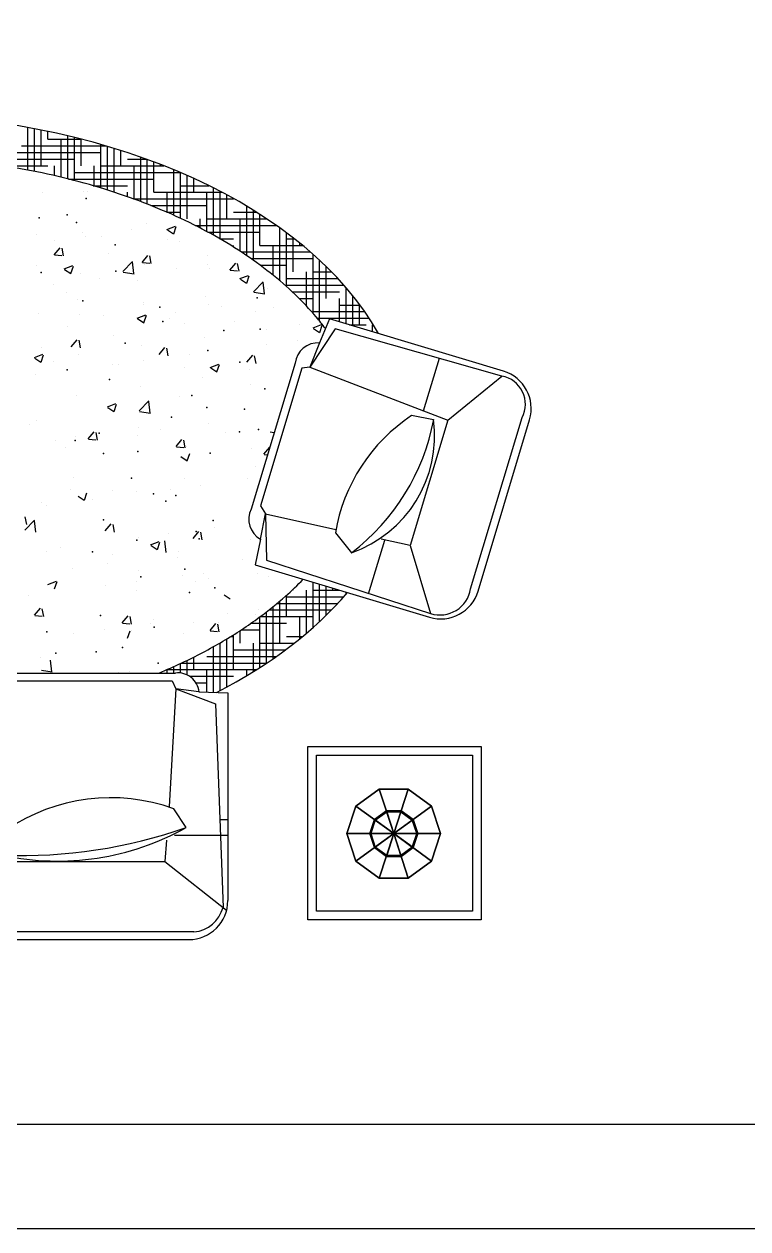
# Model space of a CAD drawing. Header units: inches. Extents: x 10.1 to 52.6, y 12.1 to 36.9.
# Drawn here: x 13.185 to 15.439, y 12.066 to 15.817 of the extents above; entities that cross this region are included whole.
import ezdxf

# ---------------------------------------------------------------- set-up
doc = ezdxf.new("R2010")
doc.units = ezdxf.units.IN
doc.header["$MEASUREMENT"] = 0
doc.layers.add('02', color=2, linetype='Continuous')
doc.layers.add('kadrbm', color=4, linetype='Continuous')

# ---------------------------------------------------------------- blocks, each defined once
blk = doc.blocks.new('kadrbm')
at = {"layer": 'kadrbm', "color": 4}
blk.add_lwpolyline([(0, 0), (0, 24.7972), (21, 24.7972), (21, 0), (0, 0)], close=True, dxfattribs=at)
blk.add_lwpolyline([(20.6631, 0.3257), (20.6631, 24.4603), (0.3369, 24.4603), (0.3369, 0.3257), (20.6631, 0.3257)], dxfattribs=at)

msp = doc.modelspace()

# ---------------------------------------------------------------- linework, layer by layer
at = {"layer": '02'}
for p, q in [((13.1976, 15.3626), (13.1976, 15.4948)), ((13.2183, 15.3586), (13.2183, 15.491)), ((13.2389, 15.3759), (13.2389, 15.487)), ((13.2596, 15.4585), (13.2596, 15.4828)), ((13.2596, 15.4585), (13.3647, 15.4585)), ((13.3008, 15.3404), (13.3008, 15.4585)), ((13.3215, 15.3353), (13.3215, 15.4691)), ((13.3421, 15.33), (13.3421, 15.4641)), ((13.3627, 15.3759), (13.3627, 15.459)), ((13.0945, 15.4172), (13.4247, 15.4172)), ((13.177, 15.4378), (13.44, 15.4378)), ((13.4247, 15.3067), (13.4247, 15.4423)), ((13.4453, 15.3003), (13.4453, 15.4363)), ((13.4659, 15.2937), (13.4659, 15.4301)), ((13.4866, 15.3759), (13.4866, 15.4236)), ((13.0119, 15.3966), (13.3421, 15.3966)), ((13.5072, 15.3966), (13.5664, 15.3966)), ((13.5485, 15.2646), (13.5485, 15.4029)), ((13.5691, 15.2566), (13.5691, 15.3956)), ((13.5898, 15.2934), (13.5898, 15.3879)), ((13.6104, 15.3759), (13.6104, 15.3801)), ((13.1214, 15.3759), (13.2596, 15.3759)), ((13.2802, 15.3452), (13.2802, 15.3759)), ((13.2997, 15.3571), (13.2997, 15.3571)), ((13.3421, 15.3553), (13.6712, 15.3553)), ((13.404, 15.3129), (13.404, 15.3759)), ((13.4247, 15.3759), (13.621, 15.3759)), ((13.5278, 15.2722), (13.5278, 15.3759)), ((13.6517, 15.2219), (13.6517, 15.3635)), ((13.6723, 15.2124), (13.6723, 15.3548)), ((13.6929, 15.2108), (13.6929, 15.3458)), ((13.3241, 15.3346), (13.5898, 15.3346)), ((13.4002, 15.314), (13.5072, 15.314)), ((13.6723, 15.314), (13.7611, 15.314)), ((13.7136, 15.2934), (13.7136, 15.3366)), ((13.7755, 15.1597), (13.7755, 15.3068)), ((13.2414, 15.2914), (13.2414, 15.2914)), ((13.3719, 15.2946), (13.3719, 15.2946)), ((13.3814, 15.2948), (13.3814, 15.2948)), ((13.5072, 15.2797), (13.5072, 15.2934)), ((13.5265, 15.2727), (13.8374, 15.2727)), ((13.5898, 15.2934), (13.8017, 15.2934)), ((13.631, 15.231), (13.631, 15.2934)), ((13.7549, 15.171), (13.7549, 15.2934)), ((13.7961, 15.148), (13.7961, 15.2963)), ((13.8168, 15.2108), (13.8168, 15.2853)), ((13.5806, 15.2521), (13.7549, 15.2521)), ((13.6301, 15.2315), (13.6723, 15.2315)), ((13.8374, 15.2315), (13.9093, 15.2315)), ((13.8787, 15.0962), (13.8787, 15.2502)), ((13.8993, 15.0819), (13.8993, 15.2377)), ((13.5652, 15.1963), (13.5652, 15.1963)), ((13.7181, 15.1902), (13.9714, 15.1902)), ((13.7342, 15.1819), (13.7342, 15.2108)), ((13.7549, 15.2108), (13.9412, 15.2108)), ((13.858, 15.1099), (13.858, 15.2108)), ((13.92, 15.1283), (13.92, 15.2247)), ((13.9406, 15.2108), (13.9406, 15.2112)), ((13.2239, 15.1635), (13.2239, 15.1635)), ((13.3673, 15.1677), (13.3673, 15.1677)), ((13.3766, 15.1571), (13.3766, 15.1571)), ((13.4273, 15.1549), (13.4273, 15.1549)), ((13.5209, 15.1761), (13.5209, 15.1761)), ((13.6303, 15.1781), (13.657, 15.1883)), ((13.6318, 15.1764), (13.6508, 15.1636)), ((13.6514, 15.1636), (13.6591, 15.1867)), ((13.7576, 15.1695), (13.92, 15.1695)), ((13.9819, 15.018), (13.9819, 15.1827)), ((14.0025, 15), (14.0025, 15.1676)), ((13.2796, 15.0991), (13.298, 15.121)), ((13.2812, 15.1446), (13.2812, 15.1446)), ((13.3083, 15.0953), (13.3039, 15.1192)), ((13.6306, 15.1463), (13.6306, 15.1463)), ((13.67, 15.1403), (13.67, 15.1403)), ((13.7945, 15.1489), (13.8374, 15.1489)), ((13.8374, 15.1231), (13.8374, 15.1283)), ((13.92, 15.1283), (14.0527, 15.1283)), ((13.9612, 15.0351), (13.9612, 15.1283)), ((14.0025, 15.1489), (14.027, 15.1489)), ((14.0231, 15.0457), (14.0231, 15.1519)), ((14.0438, 15.1283), (14.0438, 15.1355)), ((13.2807, 15.0985), (13.3034, 15.0965)), ((13.4478, 15.1022), (13.4478, 15.1022)), ((13.4933, 15.0471), (13.5229, 15.078)), ((13.5529, 15.0752), (13.5713, 15.0971)), ((13.5816, 15.0714), (13.5772, 15.0953)), ((13.7562, 15.0963), (13.7562, 15.0963)), ((13.8615, 15.1076), (14.077, 15.1076)), ((13.8921, 15.087), (14.0851, 15.087)), ((14.0851, 14.9168), (14.0851, 15.1006)), ((14.1057, 14.8923), (14.1057, 15.0818)), ((13.2256, 15.064), (13.2256, 15.064)), ((13.3102, 15.0552), (13.3369, 15.0655)), ((13.3117, 15.0535), (13.3307, 15.0408)), ((13.3313, 15.0408), (13.339, 15.0638)), ((13.3626, 15.0409), (13.3626, 15.0409)), ((13.4944, 15.0452), (13.5283, 15.04)), ((13.5273, 15.0404), (13.5231, 15.0766)), ((13.5539, 15.0746), (13.5767, 15.0726)), ((13.5605, 15.0695), (13.5605, 15.0695)), ((13.6613, 15.0575), (13.6613, 15.0575)), ((13.7567, 15.0701), (13.7567, 15.0701)), ((13.7613, 15.0567), (13.7613, 15.0567)), ((13.8262, 15.0513), (13.8445, 15.0732)), ((13.8272, 15.0507), (13.85, 15.0487)), ((13.8549, 15.0475), (13.8505, 15.0714)), ((13.9208, 15.0664), (14.0025, 15.0664)), ((14.0644, 14.9396), (14.0644, 15.0457)), ((14.0851, 15.0457), (14.1428, 15.0457)), ((14.1263, 14.9632), (14.1263, 15.0622)), ((13.2764, 15.0069), (13.2764, 15.0069)), ((13.4207, 15.0259), (13.4207, 15.0259)), ((13.5391, 15.0185), (13.5391, 15.0185)), ((13.8577, 15.0247), (13.8844, 15.0349)), ((13.8592, 15.023), (13.8782, 15.0103)), ((13.8788, 15.0102), (13.8866, 15.0333)), ((13.8999, 14.984), (13.9296, 15.015)), ((13.934, 14.9773), (13.9298, 15.0135)), ((13.9975, 15.0044), (14.1811, 15.0044)), ((14.0025, 15.0251), (14.1625, 15.0251)), ((13.3169, 14.9804), (13.3169, 14.9804)), ((13.7515, 14.9695), (13.7515, 14.9695)), ((13.901, 14.9822), (13.9349, 14.9769)), ((13.944, 14.9939), (13.944, 14.9939)), ((14.0202, 14.9838), (14.1676, 14.9838)), ((14.1882, 14.8838), (14.1882, 14.9963)), ((14.2089, 14.8776), (14.2089, 14.9715)), ((13.3531, 14.9602), (13.3531, 14.9602)), ((13.5559, 14.9426), (13.5559, 14.9426)), ((13.5565, 14.9516), (13.5565, 14.9516)), ((13.7598, 14.943), (13.7598, 14.943)), ((13.8007, 14.9388), (13.8007, 14.9388)), ((13.9632, 14.9344), (13.9632, 14.9344)), ((14.0416, 14.9632), (14.0851, 14.9632)), ((14.0438, 14.961), (14.0438, 14.9632)), ((14.1676, 14.89), (14.1676, 14.9632)), ((14.1676, 14.9425), (14.2312, 14.9425)), ((14.2295, 14.8806), (14.2295, 14.9448)), ((13.23, 14.9176), (13.23, 14.9176)), ((13.358, 14.9141), (13.358, 14.9141)), ((13.4334, 14.909), (13.4334, 14.909)), ((13.5376, 14.9018), (13.5643, 14.9121)), ((13.5391, 14.9002), (13.5581, 14.8874)), ((13.5587, 14.8874), (13.5664, 14.9104)), ((13.5611, 14.9073), (13.5611, 14.9073)), ((13.6368, 14.9004), (13.6368, 14.9004)), ((13.6564, 14.9198), (13.6564, 14.9198)), ((13.8402, 14.8918), (13.8402, 14.8918)), ((13.9068, 14.9233), (13.9068, 14.9233)), ((14.0851, 14.9219), (14.2461, 14.9219)), ((14.0984, 14.9013), (14.2601, 14.9013)), ((14.136, 14.8995, 0.0107), (14.1056, 14.8245, 0.0107)), ((14.6781, 14.7367, 0.0107), (14.136, 14.8995, 0.0107)), ((13.3204, 14.8756), (13.3204, 14.8756)), ((13.6846, 14.8852), (13.6846, 14.8852)), ((13.9393, 14.867), (13.9393, 14.867)), ((14.0436, 14.8832), (14.0436, 14.8832)), ((14.154, 14.8688, 0.0107), (14.0751, 14.749, 0.0107)), ((14.0852, 14.8713), (14.1118, 14.8815)), ((14.0867, 14.8696), (14.1056, 14.8569)), ((14.1063, 14.8568), (14.114, 14.8799)), ((14.6733, 14.7209, 0.0107), (14.154, 14.8688, 0.0107)), ((14.199, 14.8806), (14.2502, 14.8806)), ((14.2708, 14.859), (14.2708, 14.8806)), ((13.3325, 14.8126), (13.3509, 14.8344)), ((13.3612, 14.8088), (13.3568, 14.8326)), ((13.4624, 14.847), (13.4624, 14.847)), ((13.5513, 14.8158), (13.5513, 14.8158)), ((13.7469, 14.8426), (13.7469, 14.8426)), ((13.9411, 14.8202), (13.9411, 14.8202)), ((14.0365, 14.8328), (14.0365, 14.8328)), ((14.1056, 14.8245, 0.0107), (14.0751, 14.749, 0.0107)), ((13.2175, 14.7789), (13.2442, 14.7892)), ((13.219, 14.7773), (13.238, 14.7645)), ((13.2386, 14.7645), (13.2463, 14.7875)), ((13.2402, 14.8089), (13.2402, 14.8089)), ((13.3534, 14.7872), (13.3534, 14.7872)), ((13.6058, 14.7887), (13.6241, 14.8105)), ((13.6345, 14.7848), (13.6301, 14.8087)), ((13.7005, 14.7885), (13.7005, 14.7885)), ((13.879, 14.7647), (13.8974, 14.7866)), ((13.9078, 14.7609), (13.9033, 14.7848)), ((14.4294, 14.613, 0.0107), (14.4789, 14.7775, 0.0107)), ((13.2773, 14.7665), (13.2773, 14.7665)), ((13.4608, 14.757), (13.4608, 14.757)), ((13.4807, 14.7579), (13.4807, 14.7579)), ((13.5562, 14.7696), (13.5562, 14.7696)), ((13.684, 14.7493), (13.684, 14.7493)), ((13.765, 14.7484), (13.7917, 14.7587)), ((13.7665, 14.7468), (13.7855, 14.734)), ((13.7861, 14.734), (13.7939, 14.757)), ((13.8874, 14.7408), (13.8874, 14.7408)), ((14.0293, 14.7615, 0.0107), (13.8928, 14.3074, 0.0107)), ((14.05, 14.7462, 0.0107), (13.9212, 14.3173, 0.0107)), ((14.0751, 14.749, 0.0107), (14.05, 14.7462, 0.0107)), ((14.0751, 14.749, 0.0107), (14.5052, 14.5836, 0.0107)), ((13.2202, 14.7253), (13.2202, 14.7253)), ((13.7423, 14.7158), (13.7423, 14.7158)), ((14.5052, 14.5836, 0.0107), (14.6733, 14.7209, 0.0107)), ((13.5466, 14.689), (13.5466, 14.689)), ((13.8911, 14.696), (13.8911, 14.696)), ((13.3487, 14.6604), (13.3487, 14.6604)), ((13.4449, 14.6255), (13.4716, 14.6358)), ((13.466, 14.6111), (13.4737, 14.6341)), ((13.5438, 14.6129), (13.5735, 14.6438)), ((13.5779, 14.6062), (13.5736, 14.6424)), ((13.6689, 14.6579), (13.6689, 14.6579)), ((13.4464, 14.6239), (13.4654, 14.6111)), ((13.4467, 14.6197), (13.4467, 14.6197)), ((13.5449, 14.611), (13.5788, 14.6058)), ((14.4608, 14.5856, 0.0107), (14.3922, 14.5983, 0.0107)), ((14.5759, 14.0589, 0.0107), (14.7362, 14.5923, 0.0107)), ((13.2031, 14.5718), (13.2031, 14.5718)), ((13.2245, 14.5816), (13.2245, 14.5816)), ((13.542, 14.5622), (13.542, 14.5622)), ((13.6098, 14.5547), (13.6098, 14.5547)), ((13.7602, 14.5742), (13.7602, 14.5742)), ((14.5052, 14.5836, 0.0107), (14.388, 14.1935, 0.0107)), ((14.5992, 14.0519, 0.0107), (14.7595, 14.5853, 0.0107)), ((13.2834, 14.5207), (13.2834, 14.5207)), ((13.3441, 14.5336), (13.3441, 14.5336)), ((13.3854, 14.526), (13.4037, 14.5479)), ((13.3864, 14.5253), (13.4092, 14.5233)), ((13.4141, 14.5222), (13.4097, 14.5461)), ((13.538, 14.5361), (13.538, 14.5361)), ((13.6586, 14.5021), (13.677, 14.524)), ((13.6873, 14.4983), (13.6829, 14.5221)), ((13.8132, 14.5461), (13.8132, 14.5461)), ((13.9515, 14.548), (13.9645, 14.546)), ((13.3158, 14.4979), (13.3158, 14.4979)), ((13.6597, 14.5014), (13.6824, 14.4994)), ((13.6902, 14.5035), (13.6902, 14.5035)), ((13.6934, 14.4577), (13.7011, 14.4807)), ((13.8936, 14.4949), (13.8936, 14.4949)), ((13.9319, 14.4782), (13.9503, 14.5)), ((13.9329, 14.4775), (13.9437, 14.4766)), ((13.6738, 14.4705), (13.6928, 14.4577)), ((13.9057, 14.4409), (13.9057, 14.4409)), ((13.3395, 14.4068), (13.3395, 14.4068)), ((13.6835, 14.4027), (13.6835, 14.4027)), ((13.3307, 14.3696), (13.3307, 14.3696)), ((13.4613, 14.3646), (13.4613, 14.3646)), ((13.6404, 14.3694), (13.6404, 14.3694)), ((13.7358, 14.382), (13.7358, 14.382)), ((13.8801, 14.401), (13.8801, 14.401)), ((13.3537, 14.3476), (13.3727, 14.3348)), ((13.3733, 14.3348), (13.381, 14.3578)), ((13.3998, 14.3377), (13.3998, 14.3377)), ((13.534, 14.361), (13.534, 14.361)), ((13.2391, 14.3265), (13.2391, 14.3265)), ((13.2555, 14.3187), (13.2555, 14.3187)), ((13.9212, 14.3173, 0.0107), (13.9376, 14.2926, 0.0107)), ((13.9213, 14.2131, 0.0107), (13.9376, 14.2926, 0.0107)), ((13.9376, 14.2926, 0.0107), (14.1565, 14.2438, 0.0107)), ((13.9376, 14.2926, 0.0107), (13.9401, 14.1484, 0.0107)), ((13.1877, 14.2418), (13.2174, 14.2727)), ((13.1936, 14.2595), (13.1892, 14.2834)), ((13.2218, 14.235), (13.2175, 14.2712)), ((13.4382, 14.2394), (13.4566, 14.2613)), ((13.4669, 14.2356), (13.4625, 14.2595)), ((13.5402, 14.2191), (13.5402, 14.2191)), ((13.6356, 14.2317), (13.6356, 14.2317)), ((13.7115, 14.2155), (13.7299, 14.2374)), ((13.7402, 14.2117), (13.7358, 14.2356)), ((13.7799, 14.2507), (13.7799, 14.2507)), ((14.1547, 14.2334, 0.0107), (14.2048, 14.1714, 0.0107)), ((13.2996, 14.1875), (13.2996, 14.1875)), ((13.5796, 14.1959), (13.6063, 14.2061)), ((13.5811, 14.1942), (13.6001, 14.1814)), ((13.6007, 14.1814), (13.6084, 14.2044)), ((13.6284, 14.172), (13.6242, 14.2082)), ((13.89, 14.2135), (13.89, 14.2135)), ((13.9213, 14.2131, 0.0107), (13.905, 14.1336, 0.0107)), ((14.2582, 14.0431, 0.0107), (14.3086, 14.2107, 0.0107)), ((14.388, 14.1935, 0.0107), (14.2973, 14.2132, 0.0107)), ((14.388, 14.1935, 0.0107), (14.4514, 13.9823, 0.0107)), ((13.2565, 14.1749), (13.2565, 14.1749)), ((13.4599, 14.1663), (13.4599, 14.1663)), ((13.6632, 14.1577), (13.6632, 14.1577)), ((13.6678, 14.1754), (13.6678, 14.1754)), ((13.8666, 14.1491), (13.8666, 14.1491)), ((13.9401, 14.1484, 0.0107), (14.4514, 13.9823, 0.0107)), ((13.3368, 14.1237), (13.3368, 14.1237)), ((13.4456, 14.1373), (13.4456, 14.1373)), ((13.5402, 14.1151), (13.5402, 14.1151)), ((13.7436, 14.1065), (13.7436, 14.1065)), ((13.905, 14.1336, 0.0107), (14.4478, 13.9705, 0.0107)), ((13.9115, 14.106), (13.9115, 14.106)), ((13.9203, 14.1321), (13.9203, 14.1321)), ((13.2595, 14.073), (13.2862, 14.0832)), ((13.2806, 14.0585), (13.2883, 14.0815)), ((13.44, 14.0689), (13.44, 14.0689)), ((13.5354, 14.0814), (13.5354, 14.0814)), ((13.6796, 14.1004), (13.6796, 14.1004)), ((13.7191, 14.0816), (13.7191, 14.0816)), ((13.7591, 14.0917), (13.7591, 14.0917)), ((13.947, 14.0979), (13.947, 14.0979)), ((14.0851, 13.9383), (14.0851, 14.0795)), ((14.1057, 13.9571), (14.1057, 14.0733)), ((14.1263, 13.9767), (14.1263, 14.0671)), ((13.1994, 14.0372), (13.1994, 14.0372)), ((13.5369, 14.0536), (13.5369, 14.0536)), ((13.8086, 14.0408), (13.8275, 14.028)), ((14.0025, 13.9726), (14.0025, 14.0389)), ((14.0025, 14.0345), (14.1812, 14.0345)), ((14.0231, 14.0551), (14.0231, 14.0579)), ((14.0644, 13.9205), (14.0644, 14.0551)), ((14.0851, 14.0551), (14.1662, 14.0551)), ((14.147, 14.0551), (14.147, 14.0609)), ((14.1882, 14.0426), (14.1882, 14.0485)), ((13.2178, 13.9767), (13.2362, 13.9986)), ((13.2465, 13.9729), (13.2421, 13.9968)), ((13.9154, 13.9944), (13.9154, 13.9944)), ((13.9479, 13.9932), (14.1428, 13.9932)), ((13.9612, 13.8417), (13.9612, 14.0038)), ((13.9735, 14.0138), (14.1625, 14.0138)), ((13.9819, 13.89), (13.9819, 14.0209)), ((13.2188, 13.9761), (13.2416, 13.9741)), ((13.4911, 13.9528), (13.5095, 13.9747)), ((13.4921, 13.9522), (13.5149, 13.9502)), ((13.5198, 13.949), (13.5154, 13.9729)), ((13.5874, 13.964), (13.5874, 13.964)), ((13.7145, 13.9548), (13.7145, 13.9548)), ((13.7908, 13.9554), (13.7908, 13.9554)), ((13.82, 13.9818), (13.82, 13.9818)), ((13.9046, 13.9584), (13.9046, 13.9584)), ((13.9069, 13.9792), (13.9069, 13.9792)), ((13.92, 13.8142), (13.92, 13.9719)), ((13.9209, 13.9726), (14.0851, 13.9726)), ((13.9406, 13.8277), (13.9406, 13.9875)), ((14.0438, 13.9034), (14.0438, 13.9726)), ((13.3397, 13.9186), (13.3397, 13.9186)), ((13.4351, 13.9312), (13.4351, 13.9312)), ((13.508, 13.9051), (13.5157, 13.9281)), ((13.5188, 13.928), (13.5188, 13.928)), ((13.5794, 13.9502), (13.5794, 13.9502)), ((13.6824, 13.9203), (13.6824, 13.9203)), ((13.7644, 13.9289), (13.7827, 13.9508)), ((13.7654, 13.9282), (13.7882, 13.9263)), ((13.7931, 13.9251), (13.7887, 13.949)), ((13.8374, 13.8075), (13.8374, 13.9158)), ((13.858, 13.89), (13.858, 13.929)), ((13.8616, 13.9313), (13.92, 13.9313)), ((13.8921, 13.9519), (14.0025, 13.9519)), ((13.7755, 13.737), (13.7755, 13.8792)), ((13.7961, 13.7426), (13.7961, 13.8909)), ((13.8168, 13.7536), (13.8168, 13.9031)), ((13.8291, 13.9107), (13.8374, 13.9107)), ((13.8993, 13.8012), (13.8993, 13.89)), ((13.92, 13.89), (14.027, 13.89)), ((14.0025, 13.9107), (14.0527, 13.9107)), ((14.0231, 13.887), (14.0231, 13.89)), ((13.238, 13.844), (13.238, 13.844)), ((13.7136, 13.8075), (13.7136, 13.8464)), ((13.7549, 13.8487), (13.9714, 13.8487)), ((13.8374, 13.8694), (14, 13.8694)), ((13.2393, 13.8057), (13.2732, 13.8004)), ((13.2723, 13.8008), (13.2681, 13.837)), ((13.6301, 13.8075), (13.9093, 13.8075)), ((13.631, 13.7969), (13.631, 13.8075)), ((13.6517, 13.7969), (13.6517, 13.817)), ((13.6723, 13.7968), (13.6723, 13.8265)), ((13.6758, 13.8281), (13.9412, 13.8281)), ((13.6929, 13.7908), (13.6929, 13.8363)), ((13.7549, 13.7377), (13.7549, 13.8075)), ((13.8787, 13.7887), (13.8787, 13.8075)), ((13.1004, 13.7969, 0.0214), (13.6569, 13.7969, 0.0214)), ((13.1004, 13.7726, 0.0214), (13.6469, 13.7726, 0.0214)), ((13.4792, 13.7999), (13.4792, 13.7999)), ((13.5142, 13.8012), (13.5142, 13.8012)), ((13.6469, 13.7726, 0.0214), (13.6581, 13.7479, 0.0214)), ((13.7002, 13.7868), (13.8374, 13.7868)), ((13.7205, 13.7662), (13.7549, 13.7662)), ((13.6581, 13.7479, 0.0214), (13.6368, 13.3809, 0.0214)), ((13.7301, 13.7386, 0.0214), (13.6581, 13.7479, 0.0214)), ((13.6581, 13.7479, 0.0214), (13.7818, 13.7012, 0.0214)), ((13.7301, 13.7386, 0.0214), (13.8198, 13.7353, 0.0214)), ((13.8198, 13.7353, 0.0214), (13.8198, 13.0884, 0.0214)), ((13.7818, 13.7012, 0.0214), (13.8049, 13.0674, 0.0214)), ((13.6898, 13.3158, 0.0214), (13.6517, 13.3743, 0.0214)), ((13.8198, 13.3394, 0.0107), (13.7935, 13.3394, 0.0107)), ((13.8198, 13.2909, 0.0214), (13.6534, 13.2909, 0.0214)), ((13.6286, 13.2764, 0.0214), (13.6235, 13.2099, 0.0214)), ((11.8161, 13.2099, 0.0214), (13.6235, 13.2099, 0.0214)), ((13.6235, 13.2099, 0.0214), (13.8161, 13.0586, 0.0214)), ((13.7145, 12.9912, 0.0214), (13.0842, 12.9912, 0.0214)), ((11.7413, 12.9669, 0.0214), (13.6983, 12.9669, 0.0214))]:
    msp.add_line(p, q, dxfattribs=at)
at = {"layer": '02', "elevation": -0.0855}
for points in [[(14.6088, 13.0281), (14.0688, 13.0281), (14.0688, 13.5681), (14.6088, 13.5681)], [(14.5818, 13.0551), (14.0958, 13.0551), (14.0958, 13.5411), (14.5818, 13.5411)]]:
    msp.add_lwpolyline(points, close=True, dxfattribs=at)
at = {"layer": '02'}
for centre, radius, start, end in [((14.1002, 14.7533, 0.0107), 0.0714, 85.6345, 173.3662), ((14.6585, 14.634, 0.0107), 0.0881, 331.7591, 80.3399), ((14.643, 14.6203, 0.0107), 0.1215, 343.291, 73.291), ((14.6947, 14.1417, 0.0107), 0.5478, 123.5224, 170.3555), ((13.7967, 14.7099, 0.0107), 0.6757, 307.16, 349.4025), ((14.0782, 14.5359, 0.0107), 0.3858, 289.1549, 7.4076), ((13.9565, 14.2752, 0.0107), 0.0714, 153.1859, 240.4222), ((14.4828, 14.0869, 0.0107), 0.1215, 253.2761, 343.2761), ((14.4805, 14.0743, 0.0107), 0.0966, 252.4295, 350.7924), ((13.6645, 13.7312, 0.0214), 0.0661, 6.4251, 96.5821), ((13.4556, 12.8309, 0.0214), 0.5777, 70.1536, 124.2066), ((13.2913, 14.0247, 0.0214), 0.8132, 257.8752, 299.3452), ((13.1773, 14.7772, 0.0214), 1.5486, 267.8955, 289.3249), ((13.6983, 13.0884, 0.0214), 0.1215, 270, 0), ((13.7058, 13.0932, 0.0214), 0.1024, 274.8861, 345.3806)]:
    msp.add_arc(centre, radius, start, end, dxfattribs=at)
for start_param, end_param in [(3.47647, 5.868745), (8.545698, 8.941699)]:
    msp.add_ellipse((12.7345, 14.5195), major_axis=(-1.6461, 0), ratio=0.617501, start_param=start_param, end_param=end_param, dxfattribs=at)
for points, knots in [([(14.1237, 14.8692), (14.1146, 14.8814), (14.105, 14.8935), (14.0749, 14.9291), (14.053, 14.9524), (14.0054, 14.9982), (13.9797, 15.0206), (13.9247, 15.0641), (13.8954, 15.0853), (13.8334, 15.1262), (13.8007, 15.1459), (13.7322, 15.1836), (13.6964, 15.2015), (13.622, 15.2355), (13.5834, 15.2515), (13.5038, 15.2813), (13.4628, 15.2952), (13.3786, 15.3206), (13.3355, 15.3322), (13.2477, 15.3529), (13.2029, 15.3621), (13.1121, 15.3778), (13.066, 15.3844), (12.9731, 15.3951), (12.9262, 15.3991), (12.8319, 15.4045), (12.7846, 15.4059), (12.6899, 15.406), (12.6425, 15.4047), (12.5483, 15.3995), (12.5013, 15.3956), (12.4083, 15.3851), (12.3622, 15.3786), (12.2713, 15.3631), (12.2265, 15.354), (12.1385, 15.3335), (12.0953, 15.322), (12.011, 15.2967), (11.9699, 15.283), (11.8901, 15.2533), (11.8514, 15.2373), (11.7768, 15.2035), (11.7409, 15.1856), (11.6722, 15.1481), (11.6394, 15.1285), (11.5771, 15.0877), (11.5477, 15.0666), (11.4924, 15.0231), (11.4666, 15.0007), (11.4255, 14.9616), (11.4093, 14.945), (11.3942, 14.9283)], [3.576082, 3.576082, 3.576082, 3.576082, 3.622153, 3.622153, 3.712863, 3.712863, 3.803572, 3.803572, 3.894281, 3.894281, 3.984991, 3.984991, 4.0757, 4.0757, 4.166409, 4.166409, 4.257118, 4.257118, 4.347828, 4.347828, 4.438537, 4.438537, 4.529246, 4.529246, 4.619955, 4.619955, 4.710665, 4.710665, 4.801374, 4.801374, 4.892083, 4.892083, 4.982793, 4.982793, 5.073502, 5.073502, 5.164211, 5.164211, 5.25492, 5.25492, 5.34563, 5.34563, 5.436339, 5.436339, 5.527048, 5.527048, 5.617757, 5.617757, 5.708467, 5.708467, 5.773328, 5.773328, 5.773328, 5.773328]), ([(13.6052, 13.7969), (13.6295, 13.807), (13.6532, 13.8175), (13.7212, 13.8495), (13.764, 13.872), (13.8447, 13.9195), (13.8826, 13.9445), (13.9469, 13.9917), (13.9741, 14.0136), (14.0188, 14.0533), (14.0371, 14.0709), (14.0543, 14.0886)], [8.4475489, 8.4475489, 8.4475489, 8.4475489, 8.5047003, 8.5047003, 8.6154093, 8.6154093, 8.7261182, 8.7261182, 8.8168275, 8.8168275, 8.8863821, 8.8863821, 8.8863821, 8.8863821])]:
    msp.add_open_spline(points, degree=3, knots=knots, dxfattribs=at)
for p in [(13.3787, 15.2736), (13.232, 15.2139), (13.3199, 15.2237), (13.3492, 15.1993), (13.4689, 15.1294), (13.2389, 15.0438), (13.4714, 15.048), (13.911, 14.965), (13.3688, 14.9552), (13.6086, 14.9357), (13.6179, 14.8917), (13.807, 14.8636), (13.9208, 14.8673), (13.5007, 14.8234), (13.7574, 14.8005), (13.3199, 14.7404), (13.8573, 14.7648), (13.4518, 14.7111), (13.9355, 14.6818), (13.7078, 14.6608), (13.6447, 14.5932), (13.7547, 14.6233), (13.872, 14.6184), (13.9159, 14.5549), (13.3444, 14.5207), (13.4193, 14.5436), (13.8566, 14.5481), (13.4328, 14.4806), (13.5398, 14.4866), (13.7645, 14.4817), (13.5202, 14.4036), (13.5886, 14.3548), (13.6267, 14.3319), (13.6582, 14.3499), (13.4328, 14.2733), (13.7742, 14.2718), (13.7214, 14.2372), (13.7304, 14.2147), (13.5365, 14.2102), (13.3981, 14.1741), (13.6863, 14.1204), (13.5495, 14.096), (13.701, 14.0472), (13.7791, 14.0619), (13.4238, 13.9759), (13.2564, 13.9252), (13.5906, 13.9398), (13.284, 13.8587), (13.4102, 13.8632), (13.4914, 13.8768), (13.6033, 13.8275)]:
    msp.add_point(p, dxfattribs=at)
for points in [[(14.2915, 13.4358, 0.0279), (14.2915, 13.4358, 0.0214), (14.2186, 13.3828, 0.0214), (14.2186, 13.3828, 0.0279)], [(14.3366, 13.2971, 0.0279), (14.2915, 13.4358, 0.0279), (14.2186, 13.3828, 0.0279)], [(14.3366, 13.2971, 0.0214), (14.2915, 13.4358, 0.0214), (14.2915, 13.4358, 0.0279), (14.3366, 13.2971, 0.0279)], [(14.3816, 13.4358, 0.0279), (14.3816, 13.4358, 0.0214), (14.2915, 13.4358, 0.0214), (14.2915, 13.4358, 0.0279)], [(14.3366, 13.2971, 0.0279), (14.3816, 13.4358, 0.0279), (14.2915, 13.4358, 0.0279)], [(14.3366, 13.2971, 0.0214), (14.3816, 13.4358, 0.0214), (14.3816, 13.4358, 0.0279), (14.3366, 13.2971, 0.0279)], [(14.3366, 13.2971, 0.0279), (14.4545, 13.3828, 0.0279), (14.3816, 13.4358, 0.0279)], [(14.4545, 13.3828, 0.0279), (14.4545, 13.3828, 0.0214), (14.3816, 13.4358, 0.0214), (14.3816, 13.4358, 0.0279)], [(14.2186, 13.3828, 0.0279), (14.2186, 13.3828, 0.0214), (14.1908, 13.2971, 0.0214), (14.1908, 13.2971, 0.0279)], [(14.3366, 13.2971, 0.0279), (14.2186, 13.3828, 0.0279), (14.1908, 13.2971, 0.0279)], [(14.3366, 13.2971, 0.0214), (14.2186, 13.3828, 0.0214), (14.2186, 13.3828, 0.0279), (14.3366, 13.2971, 0.0279)], [(14.3136, 13.368, 0.0214), (14.3136, 13.368, -0.071), (14.2763, 13.3409, -0.071), (14.2763, 13.3409, 0.0214)], [(14.3146, 13.3649, -0.071), (14.3146, 13.3649, -0.0855), (14.2789, 13.339, -0.0855), (14.2789, 13.339, -0.071)], [(14.3366, 13.2971, -0.071), (14.3136, 13.368, -0.071), (14.3136, 13.368, 0.0214), (14.3366, 13.2971, 0.0214)], [(14.3596, 13.368, 0.0214), (14.3596, 13.368, -0.071), (14.3136, 13.368, -0.071), (14.3136, 13.368, 0.0214)], [(14.3366, 13.2971, -0.0855), (14.3146, 13.3649, -0.0855), (14.3146, 13.3649, -0.071), (14.3366, 13.2971, -0.071)], [(14.3586, 13.3649, -0.071), (14.3586, 13.3649, -0.0855), (14.3146, 13.3649, -0.0855), (14.3146, 13.3649, -0.071)], [(14.3366, 13.2971, 0.0214), (14.4545, 13.3828, 0.0214), (14.4545, 13.3828, 0.0279), (14.3366, 13.2971, 0.0279)], [(14.3366, 13.2971, 0.0279), (14.4824, 13.2971, 0.0279), (14.4545, 13.3828, 0.0279)], [(14.3366, 13.2971, -0.071), (14.3596, 13.368, -0.071), (14.3596, 13.368, 0.0214), (14.3366, 13.2971, 0.0214)], [(14.3366, 13.2971, -0.0855), (14.3586, 13.3649, -0.0855), (14.3586, 13.3649, -0.071), (14.3366, 13.2971, -0.071)], [(14.3942, 13.339, -0.071), (14.3942, 13.339, -0.0855), (14.3586, 13.3649, -0.0855), (14.3586, 13.3649, -0.071)], [(14.3969, 13.3409, 0.0214), (14.3969, 13.3409, -0.071), (14.3596, 13.368, -0.071), (14.3596, 13.368, 0.0214)], [(14.4824, 13.2971, 0.0279), (14.4824, 13.2971, 0.0214), (14.4545, 13.3828, 0.0214), (14.4545, 13.3828, 0.0279)], [(14.2763, 13.3409, 0.0214), (14.2763, 13.3409, -0.071), (14.2621, 13.2971, -0.071), (14.2621, 13.2971, 0.0214)], [(14.2789, 13.339, -0.071), (14.2789, 13.339, -0.0855), (14.2653, 13.2971, -0.0855), (14.2653, 13.2971, -0.071)], [(14.3366, 13.2971, -0.071), (14.2763, 13.3409, -0.071), (14.2763, 13.3409, 0.0214), (14.3366, 13.2971, 0.0214)], [(14.3366, 13.2971, -0.0855), (14.2789, 13.339, -0.0855), (14.2789, 13.339, -0.071), (14.3366, 13.2971, -0.071)], [(14.3366, 13.2971, -0.071), (14.3969, 13.3409, -0.071), (14.3969, 13.3409, 0.0214), (14.3366, 13.2971, 0.0214)], [(14.3366, 13.2971, -0.0855), (14.3942, 13.339, -0.0855), (14.3942, 13.339, -0.071), (14.3366, 13.2971, -0.071)], [(14.4079, 13.2971, -0.071), (14.4079, 13.2971, -0.0855), (14.3942, 13.339, -0.0855), (14.3942, 13.339, -0.071)], [(14.4111, 13.2971, 0.0214), (14.4111, 13.2971, -0.071), (14.3969, 13.3409, -0.071), (14.3969, 13.3409, 0.0214)], [(14.1908, 13.2971, 0.0279), (14.1908, 13.2971, 0.0214), (14.2186, 13.2114, 0.0214), (14.2186, 13.2114, 0.0279)], [(14.3366, 13.2971, 0.0214), (14.1908, 13.2971, 0.0214), (14.1908, 13.2971, 0.0279), (14.3366, 13.2971, 0.0279)], [(14.3366, 13.2971, 0.0279), (14.1908, 13.2971, 0.0279), (14.2186, 13.2114, 0.0279)], [(14.3366, 13.2971, 0.0214), (14.2186, 13.2114, 0.0214), (14.2186, 13.2114, 0.0279), (14.3366, 13.2971, 0.0279)], [(14.3366, 13.2971, 0.0279), (14.2186, 13.2114, 0.0279), (14.2915, 13.1584, 0.0279)], [(14.2621, 13.2971, 0.0214), (14.2621, 13.2971, -0.071), (14.2763, 13.2533, -0.071), (14.2763, 13.2533, 0.0214)], [(14.3366, 13.2971, -0.071), (14.2621, 13.2971, -0.071), (14.2621, 13.2971, 0.0214), (14.3366, 13.2971, 0.0214)], [(14.3366, 13.2971, -0.0855), (14.2653, 13.2971, -0.0855), (14.2653, 13.2971, -0.071), (14.3366, 13.2971, -0.071)], [(14.2653, 13.2971, -0.071), (14.2653, 13.2971, -0.0855), (14.2789, 13.2552, -0.0855), (14.2789, 13.2552, -0.071)], [(14.3366, 13.2971, -0.071), (14.2763, 13.2533, -0.071), (14.2763, 13.2533, 0.0214), (14.3366, 13.2971, 0.0214)], [(14.3366, 13.2971, -0.0855), (14.2789, 13.2552, -0.0855), (14.2789, 13.2552, -0.071), (14.3366, 13.2971, -0.071)], [(14.3366, 13.2971, 0.0214), (14.2915, 13.1584, 0.0214), (14.2915, 13.1584, 0.0279), (14.3366, 13.2971, 0.0279)], [(14.3366, 13.2971, 0.0279), (14.2915, 13.1584, 0.0279), (14.3816, 13.1584, 0.0279)], [(14.3366, 13.2971, -0.071), (14.3136, 13.2262, -0.071), (14.3136, 13.2262, 0.0214), (14.3366, 13.2971, 0.0214)], [(14.3366, 13.2971, -0.0855), (14.3146, 13.2293, -0.0855), (14.3146, 13.2293, -0.071), (14.3366, 13.2971, -0.071)], [(14.3366, 13.2971, 0.0214), (14.4824, 13.2971, 0.0214), (14.4824, 13.2971, 0.0279), (14.3366, 13.2971, 0.0279)], [(14.3366, 13.2971, 0.0214), (14.4545, 13.2114, 0.0214), (14.4545, 13.2114, 0.0279), (14.3366, 13.2971, 0.0279)], [(14.3366, 13.2971, 0.0214), (14.3816, 13.1584, 0.0214), (14.3816, 13.1584, 0.0279), (14.3366, 13.2971, 0.0279)], [(14.3366, 13.2971, 0.0279), (14.4545, 13.2114, 0.0279), (14.4824, 13.2971, 0.0279)], [(14.3366, 13.2971, 0.0279), (14.3816, 13.1584, 0.0279), (14.4545, 13.2114, 0.0279)], [(14.3366, 13.2971, -0.0855), (14.4079, 13.2971, -0.0855), (14.4079, 13.2971, -0.071), (14.3366, 13.2971, -0.071)], [(14.3366, 13.2971, -0.0855), (14.3942, 13.2552, -0.0855), (14.3942, 13.2552, -0.071), (14.3366, 13.2971, -0.071)], [(14.3366, 13.2971, -0.0855), (14.3586, 13.2293, -0.0855), (14.3586, 13.2293, -0.071), (14.3366, 13.2971, -0.071)], [(14.3366, 13.2971, -0.071), (14.4111, 13.2971, -0.071), (14.4111, 13.2971, 0.0214), (14.3366, 13.2971, 0.0214)], [(14.3366, 13.2971, -0.071), (14.3596, 13.2262, -0.071), (14.3596, 13.2262, 0.0214), (14.3366, 13.2971, 0.0214)], [(14.3366, 13.2971, -0.071), (14.3969, 13.2533, -0.071), (14.3969, 13.2533, 0.0214), (14.3366, 13.2971, 0.0214)], [(14.3942, 13.2552, -0.071), (14.3942, 13.2552, -0.0855), (14.4079, 13.2971, -0.0855), (14.4079, 13.2971, -0.071)], [(14.3969, 13.2533, 0.0214), (14.3969, 13.2533, -0.071), (14.4111, 13.2971, -0.071), (14.4111, 13.2971, 0.0214)], [(14.4545, 13.2114, 0.0279), (14.4545, 13.2114, 0.0214), (14.4824, 13.2971, 0.0214), (14.4824, 13.2971, 0.0279)], [(14.2763, 13.2533, 0.0214), (14.2763, 13.2533, -0.071), (14.3136, 13.2262, -0.071), (14.3136, 13.2262, 0.0214)], [(14.2789, 13.2552, -0.071), (14.2789, 13.2552, -0.0855), (14.3146, 13.2293, -0.0855), (14.3146, 13.2293, -0.071)], [(14.3586, 13.2293, -0.071), (14.3586, 13.2293, -0.0855), (14.3942, 13.2552, -0.0855), (14.3942, 13.2552, -0.071)], [(14.3596, 13.2262, 0.0214), (14.3596, 13.2262, -0.071), (14.3969, 13.2533, -0.071), (14.3969, 13.2533, 0.0214)], [(14.2186, 13.2114, 0.0279), (14.2186, 13.2114, 0.0214), (14.2915, 13.1584, 0.0214), (14.2915, 13.1584, 0.0279)], [(14.3136, 13.2262, 0.0214), (14.3136, 13.2262, -0.071), (14.3596, 13.2262, -0.071), (14.3596, 13.2262, 0.0214)], [(14.3146, 13.2293, -0.071), (14.3146, 13.2293, -0.0855), (14.3586, 13.2293, -0.0855), (14.3586, 13.2293, -0.071)], [(14.3816, 13.1584, 0.0279), (14.3816, 13.1584, 0.0214), (14.4545, 13.2114, 0.0214), (14.4545, 13.2114, 0.0279)], [(14.2915, 13.1584, 0.0279), (14.2915, 13.1584, 0.0214), (14.3816, 13.1584, 0.0214), (14.3816, 13.1584, 0.0279)]]:
    msp.add_3dface(points, dxfattribs=at)

# ---------------------------------------------------------------- block references
at = {"layer": 'kadrbm'}
msp.add_blockref('kadrbm', (10.1213, 12.0665), dxfattribs=at)

doc.saveas('drawing.dxf')
